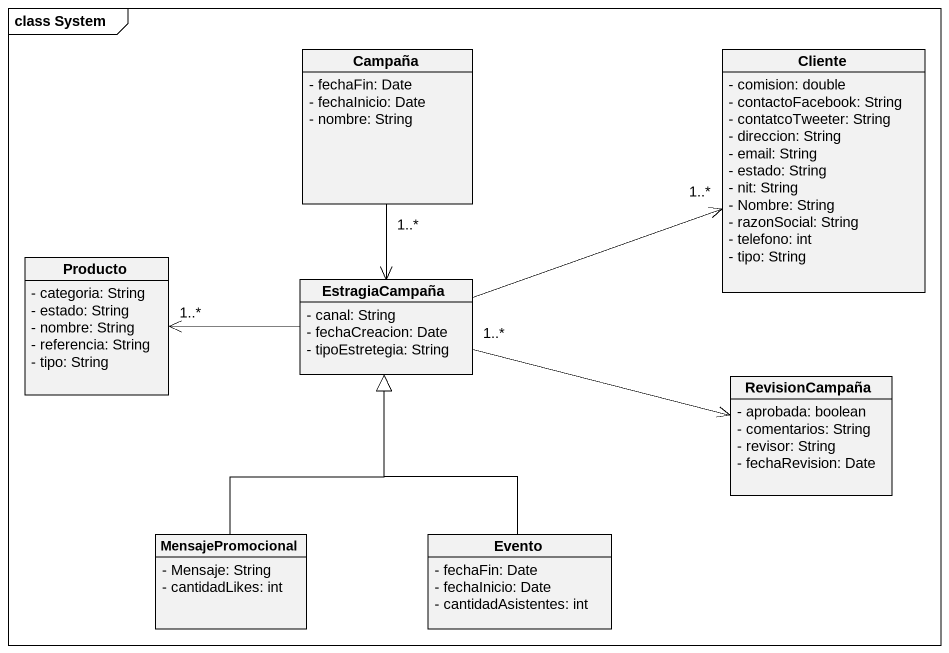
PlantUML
@startuml
mainframe class System
hide circle
hide empty members
skinparam classAttributeIconSize 0
class Campaña {
  - fechaFin: Date
  - fechaInicio: Date
  - nombre: String
}
class Cliente {
  - comision: double
  - contactoFacebook: String
  - contatcoTweeter: String
  - direccion: String
  - email: String
  - estado: String
  - nit: String
  - Nombre: String
  - razonSocial: String
  - telefono: int
  - tipo: String
}
class Producto {
  - categoria: String
  - estado: String
  - nombre: String
  - referencia: String
  - tipo: String
}
class EstragiaCampaña {
  - canal: String
  - fechaCreacion: Date
  - tipoEstretegia: String
}
class RevisionCampaña {
  - aprobada: boolean
  - comentarios: String
  - revisor: String
  - fechaRevision: Date
}
class MensajePromocional {
  - Mensaje: String
  - cantidadLikes: int
}
class Evento {
  - fechaFin: Date
  - fechaInicio: Date
  - cantidadAsistentes: int
}
Campaña "1..*" --> EstragiaCampaña
EstragiaCampaña -right-> "1..*" Cliente
EstragiaCampaña -left-> "1..*" Producto
EstragiaCampaña "1..*" -right-> RevisionCampaña
MensajePromocional -up-|> EstragiaCampaña
Evento -up-|> EstragiaCampaña
@enduml
